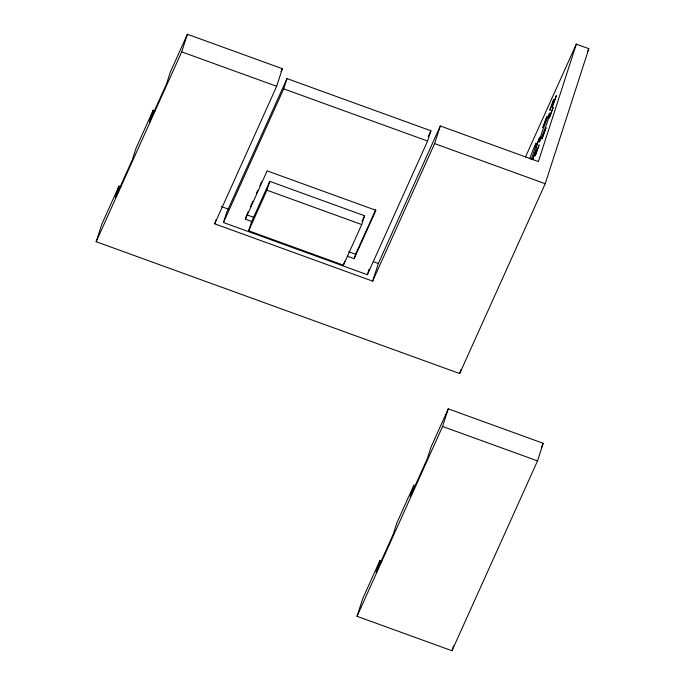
<?xml version="1.0" encoding="UTF-8"?>
<svg xmlns="http://www.w3.org/2000/svg" width="685" height="685" viewBox="0 0 685 685"><rect width="100%" height="100%" fill="white"/><g stroke="black" fill="none" stroke-linecap="round" stroke-linejoin="round"><path stroke-width="1.03" d="M525.429 157.07L576.316 44.14L588.835 48.678L545.217 183.717L459.678 373.556L96.165 241.711L101.859 224.098L118.967 186.132L120.945 186.851M118.967 186.132L115.174 197.854L132.282 159.879L136.075 148.157L153.183 110.191L155.161 110.91M153.183 110.191L149.398 121.904L166.506 83.93L170.291 72.216L187.39 34.25L282.348 68.688L276.663 86.301L214.696 223.832L372.64 281.124L434.607 143.593L440.301 125.98L538.384 161.566L576.316 44.14M96.165 241.711L181.705 51.863L187.39 34.25M214.696 223.832L215.955 219.919M223.456 222.514L226.778 212.239L286.998 78.578L430.908 130.766L427.586 141.041L367.365 274.711L223.456 222.514L283.684 88.853L286.998 78.578M252.354 221.743L245.367 219.209L246.506 215.689M248.655 230.802L251.498 222L269.796 181.388L364.566 215.758L361.723 224.56L343.425 265.172L248.655 230.802L266.953 190.19L269.796 181.388M343.425 265.172L344.683 261.259M347.184 256.139L354.171 258.673L355.592 254.272L375.637 209.79M367.365 274.711L369.172 269.102M372.64 281.124L378.334 263.511L440.301 125.98M379.824 560.724L376.039 572.446L393.147 534.48L396.932 522.758L414.04 484.783L410.255 496.497L427.363 458.53L431.148 446.817L448.255 408.851L543.214 443.289L537.519 460.902L451.98 650.75L357.031 616.312L362.716 598.699L379.824 560.724L381.802 561.443M357.031 616.312L442.57 426.464L448.255 408.851M459.678 373.556L460.996 369.498M451.98 650.75L453.564 645.861M281.03 71.617L282.348 68.688M248.09 211.905L246.788 214.807L253.775 217.342M250.273 207.067L252.885 201.27M256.37 193.53L257.68 190.627M259.855 185.798L261.601 181.927M245.367 219.209L267.15 170.865L375.954 210.329L354.171 258.673M361.954 221.555L364.566 215.758M428.271 136.623L430.908 130.766M587.516 51.606L588.835 48.678M541.458 447.185L543.214 443.289M181.705 51.863L276.663 86.301M283.684 88.853L427.586 141.041M434.607 143.593L545.217 183.717M266.953 190.19L361.723 224.56M348.605 251.737L355.592 254.272M221.392 206.587L228.43 209.139M373.299 261.679L378.334 263.511M442.57 426.464L537.519 460.902M529.847 158.44A15.455 0.805 -70.1 0 1 536.287 143.071A15.455 0.805 -70.1 0 1 531.123 159.579M532.639 159.168L532.587 159.733L536.483 148.859L532.639 159.168M535.85 147.472L535.807 148.037L539.703 137.163L535.85 147.472M535.259 155.23L535.216 155.803L539.112 144.92L535.259 155.23M543.025 126.99L542.982 127.564L546.878 116.681L543.025 126.99M542.186 137.968L542.143 138.541L546.039 127.658L542.186 137.968M549.952 109.728L549.909 110.302L553.805 99.419L549.952 109.728M549.361 117.495L549.319 118.06L553.215 107.185L549.361 117.495M552.572 105.798L552.53 106.363L556.425 95.489L552.572 105.798M541.655 137.265A15.455 0.805 -70.1 0 0 549.824 113.376A15.455 0.805 -70.1 0 0 542.049 132.188A15.455 0.805 -70.1 0 0 541.655 137.265"/></g></svg>
